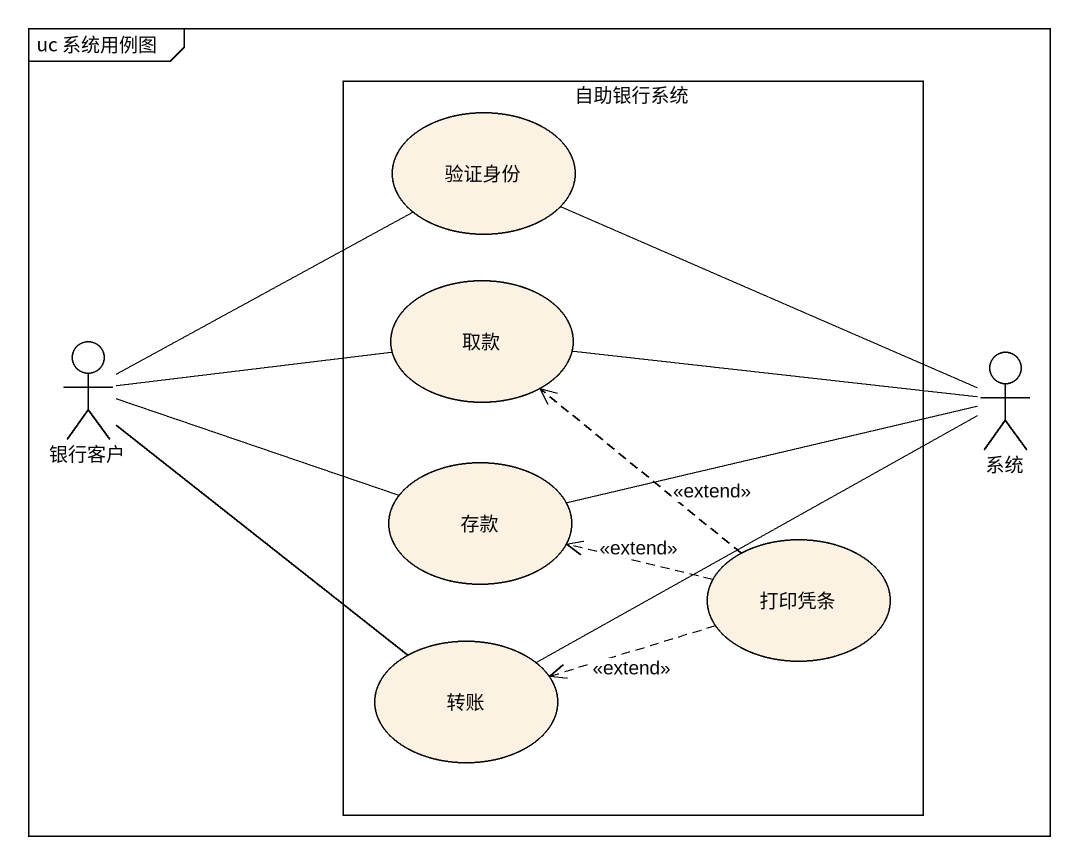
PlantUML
@startuml
mainframe uc 系统用例图
rectangle 自助银行系统 {
  usecase 验证身份
  usecase 取款
  usecase 存款
  usecase 打印凭条
  usecase 转账
}
actor 银行客户
actor 系统
验证身份 -right- 系统
银行客户 -up- 验证身份
银行客户 -right- 取款
银行客户 -right- 存款
银行客户 -- 转账
系统 -left- 取款
存款 -right- 系统
打印凭条 .up.> 取款 : <<extend>>
打印凭条 .left.> 存款 : <<extend>>
打印凭条 .left.> 转账 : <<extend>>
转账 -right- 系统
@enduml
